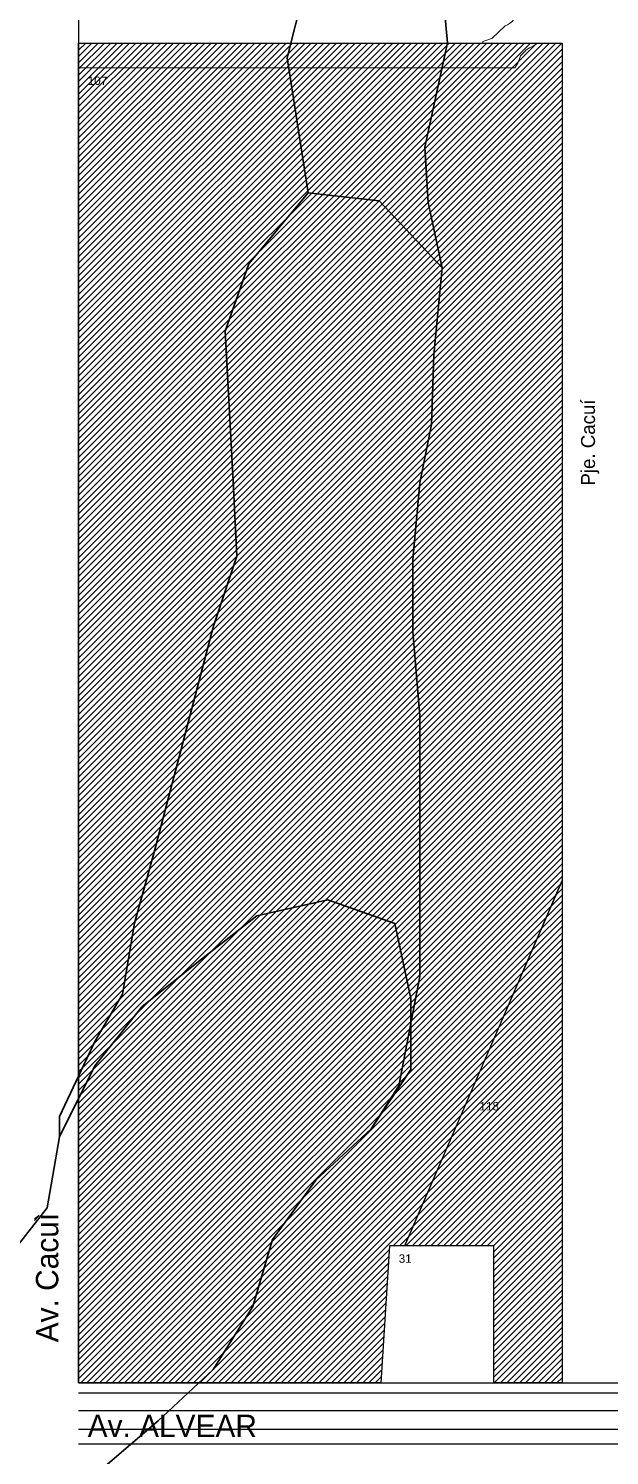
# Model space of a CAD drawing. Header units: millimetres. Extents: x 0 to 6558, y 60 to 10727.
# Drawn here: x 1182 to 1390, y 7399 to 7910 of the extents above; entities that cross this region are included whole.
import ezdxf

# ---------------------------------------------------------------- set-up
doc = ezdxf.new("R2010")
doc.units = ezdxf.units.MM
for name, color, linetype, lineweight in [('0 LAGUNA', 140, 'Continuous', 30), ('0 N° DE PARCELA', 255, 'Continuous', 25), ('0 SIG - PARCELAS', 252, 'Continuous', 18)]:
    doc.layers.add(name, color=color, linetype=linetype, lineweight=lineweight)
for name, color, linetype in [('0 NOMBRE DE CALLES', 255, 'Continuous'), ('0 SIG - CHACRAS', 253, 'Continuous'), ('TERRENO MUNICIPAL', 10, 'Continuous')]:
    doc.layers.add(name, color=color, linetype=linetype)
doc.layers.add('auxiliares', color=3, linetype='Continuous', plot=False)
doc.styles.get("Standard").update_dxf_attribs({"font": 'arial.ttf'})
doc.styles.add('STYLE1', font='arial.ttf')
pattern_1 = [(45, (-322.4474, 5693.1154), (-1.122532, 1.122532), [])]

msp = doc.modelspace()

# ---------------------------------------------------------------- hatches: boundary and pattern name
at = {"layer": 'TERRENO MUNICIPAL'}
h = msp.add_hatch(dxfattribs=at)
h.set_pattern_fill('ANSI31', color=256, scale=0.5)
h.set_pattern_definition(pattern_1)
h.paths.add_polyline_path([(1373.199, 7905.105), (1373.199, 7605.105), (1316.819, 7474.205), (1311.394, 7474.236), (1308.279, 7425.105), (1199.979, 7425.105), (1199.979, 7905.105)])
h = msp.add_hatch(dxfattribs=at)
h.set_pattern_fill('ANSI31', color=256, scale=0.5)
h.set_pattern_definition(pattern_1)
h.paths.add_polyline_path([(1373.199, 7605.105), (1373.199, 7425.105), (1348.779, 7425.105), (1348.779, 7474.205), (1316.83, 7474.232)])

# ---------------------------------------------------------------- linework, layer by layer
at = {"layer": '0 LAGUNA'}
for points in [[(1330.282, 7824.549), (1325.183, 7847.915), (1324.014, 7867.769), (1332.195, 7905.143), (1328.689, 7942.517), (1334.532, 7974.051), (1336.869, 7996.242), (1336.869, 8020.768), (1332.195, 8034.783), (1340.375, 8059.31), (1348.556, 8077.997), (1367.254, 8082.668), (1390.628, 8106.027), (1416.338, 8107.195), (1432.699, 8115.37), (1456.14, 8132.125)], [(1282.201, 7851.418), (1274.768, 7899.834), (1280.577, 7923.048), (1292.538, 7937.045), (1296.307, 7968.978), (1289.49, 7990.656), (1293.147, 8003.765), (1296.457, 8015.63), (1296.457, 8038.477), (1303.045, 8064.479), (1311.004, 8073.505), (1311.004, 8087.82), (1308.433, 8103.938), (1286.444, 8113.034)], [(1304.827, 7516.115), (1314.756, 7531.536), (1322.268, 7570.738), (1322.268, 7587.42), (1322.268, 7615.779), (1322.268, 7634.964), (1322.268, 7664.157), (1319.764, 7694.184), (1319.764, 7720.041), (1322.268, 7747.566), (1326.441, 7768.419), (1327.276, 7793.441), (1330.282, 7824.549), (1307.656, 7848.59), (1282.201, 7851.418), (1260.989, 7825.963), (1252.504, 7801.923), (1253.918, 7775.054), (1255.332, 7748.186), (1256.747, 7721.317), (1248.262, 7695.862), (1241.191, 7668.994), (1234.12, 7642.125), (1227.05, 7615.256), (1219.979, 7589.802), (1215.736, 7564.347), (1205.837, 7547.378), (1193.11, 7520.509), (1193.11, 7513.287)], [(1170.484, 7357.731), (1194.524, 7371.872), (1208.666, 7394.499), (1228.464, 7411.468), (1248.262, 7429.852), (1262.403, 7452.479), (1269.474, 7476.519), (1285.029, 7497.731), (1304.827, 7516.115), (1318.969, 7537.327), (1318.969, 7562.782), (1313.312, 7589.65), (1289.272, 7598.135), (1263.817, 7592.479), (1244.019, 7576.923), (1222.807, 7559.953), (1205.837, 7538.741), (1193.11, 7513.287), (1188.801, 7487.832), (1173.246, 7468.034)]]:
    msp.add_lwpolyline(points, dxfattribs=at)
at = {"layer": '0 SIG - CHACRAS'}
msp.add_lwpolyline([(1199.979, 7425.105), (2179.979, 7425.105), (2179.979, 8400.105), (1199.979, 8400.105)], close=True, dxfattribs=at)
at = {"layer": '0 SIG - PARCELAS'}
msp.add_lwpolyline([(1199.979, 8400.105), (1780.479, 8400.105), (1780.479, 8033.605), (1679.979, 8033.605), (1679.979, 7916.535), (1364.049, 7916.535, 0.1389347), (1358.749, 7915.033, 0.041148), (1357.413, 7914.049, 0.0355519), (1355.795, 7913.394, -0.1251062), (1352.808, 7911.262), (1348.081, 7906.67), (1344.799, 7905.686), (1344.799, 7905.105), (1199.979, 7905.105), (1199.979, 8400.105)], format="xyb", close=True, dxfattribs=at)
msp.add_lwpolyline([(1373.199, 7905.105), (1373.199, 7605.105), (1316.819, 7474.205), (1311.394, 7474.236), (1308.279, 7425.105), (1199.979, 7425.105), (1199.979, 7905.105)], close=True, dxfattribs=at)
for points in [[(1373.199, 7905.105), (1365.352, 7905.105), (1363.989, 7904.79), (1362.8, 7903.998), (1361.492, 7903.417), (1360.24, 7902.523), (1360.081, 7902.338), (1358.308, 7900.567), (1357.322, 7897.898), (1356.229, 7896.156), (1199.979, 7896.156)], [(1373.199, 7605.105), (1316.819, 7474.205), (1348.779, 7474.205), (1348.779, 7425.105), (1373.199, 7425.105), (1373.199, 7605.105)], [(1308.279, 7425.105), (1311.394, 7474.236), (1348.779, 7474.205), (1348.779, 7425.105)]]:
    msp.add_lwpolyline(points, dxfattribs=at)
at = {"layer": 'auxiliares'}
for p, q in [((2015.878, 7421.455), (1199.979, 7421.455)), ((2017.764, 7415.105), (1199.979, 7415.105)), ((2017.764, 7408.455), (1199.979, 7408.455)), ((2017.764, 7403.105), (1199.979, 7403.105))]:
    msp.add_line(p, q, dxfattribs=at)
at = {"layer": 'TERRENO MUNICIPAL'}
msp.add_lwpolyline([(1373.199, 7905.105), (1373.199, 7605.105), (1316.819, 7474.205), (1311.394, 7474.236), (1308.279, 7425.105), (1199.979, 7425.105), (1199.979, 7905.105)], close=True, dxfattribs=at)
msp.add_lwpolyline([(1373.199, 7605.105), (1373.199, 7425.105), (1348.779, 7425.105), (1348.779, 7474.205), (1316.83, 7474.232), (1373.199, 7605.105)], dxfattribs=at)

# ---------------------------------------------------------------- texts
at = {"layer": '0 NOMBRE DE CALLES', "width": 783.33333, "attachment_point": 4, "rotation": 90}
for s, insert, char_height in [('\\pt10;{\\fBankGothic Lt BT|b0|i0|c0|p34;Pje. Cacuí}', (1383.259, 7746.558), 5), ('\\pt16;{\\fBankGothic Lt BT|b0|i0|c0|p34;^IAv. Cacuì}', (1188.786, 7423.64), 8)]:
    msp.add_mtext(s, dxfattribs=dict(at, insert=insert, char_height=char_height))
at = {"layer": '0 NOMBRE DE CALLES', "insert": (1203.249, 7409.695), "char_height": 8, "width": 783.33333, "attachment_point": 4}
msp.add_mtext('\\pt16;{\\fBankGothic Lt BT|b0|i0|c0|p34;Av. ALVEAR}', dxfattribs=at)
at = {"layer": '0 N° DE PARCELA', "char_height": 3, "attachment_point": 4, "style": 'STYLE1'}
for s, insert in [('107', (1203.272, 7891.542)), ('118', (1343.627, 7524.186)), ('31', (1314.687, 7469.622))]:
    msp.add_mtext(s, dxfattribs=dict(at, insert=insert))

doc.saveas('drawing.dxf')
